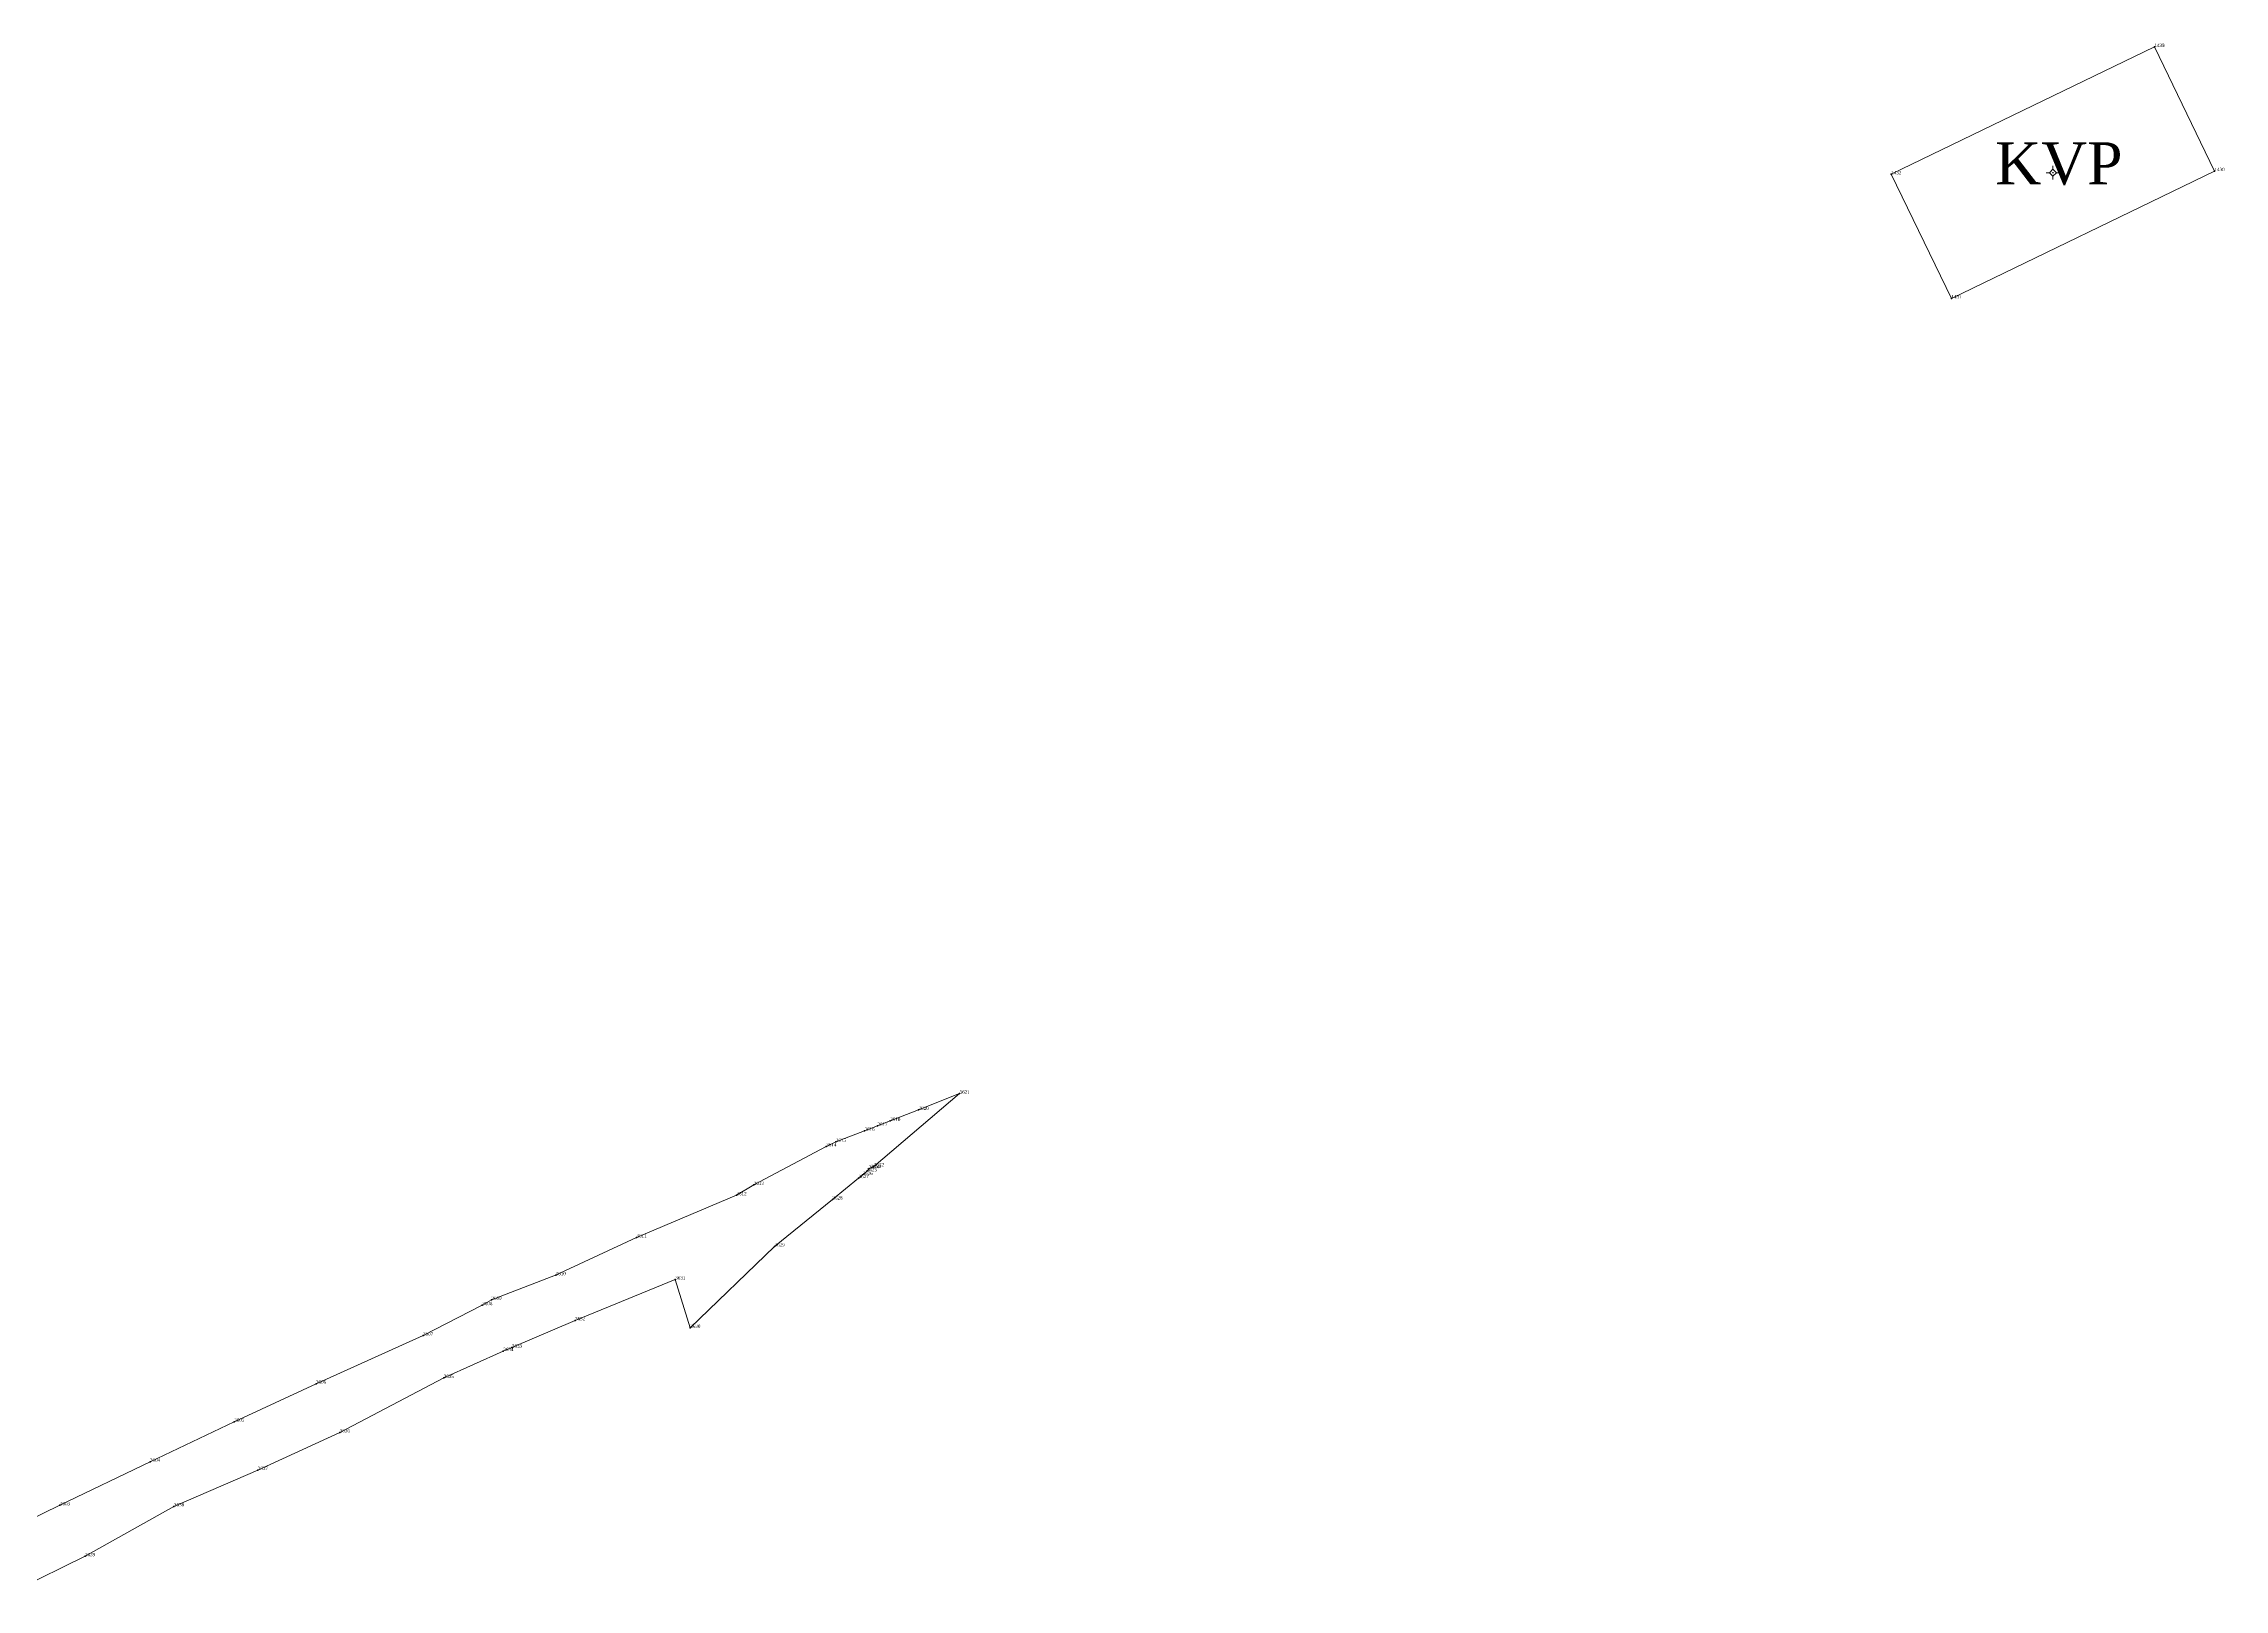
# Model space of a CAD drawing. Header units: metres. Extents: x 543554 to 549226, y 1840763 to 1844579.
# Drawn here: x 548830.3 to 549225.6, y 1841957.7 to 1842237.9 of the extents above; entities that cross this region are included whole.
import ezdxf

# ---------------------------------------------------------------- set-up
doc = ezdxf.new("R2010")
doc.units = ezdxf.units.M
doc.header["$MEASUREMENT"] = 0
for name, color, linetype, lineweight in [('Level 11', 7, 'Continuous', 0), ('Level 12', 7, 'Continuous', 0), ('Level 28', 7, 'Continuous', 0), ('Level 30', 7, 'Continuous', 0), ('Level 7', 7, 'Continuous', 0)]:
    doc.layers.add(name, color=color, linetype=linetype, lineweight=lineweight)
doc.styles.add('Style-Vntime', font='Vntime.shx')

# ---------------------------------------------------------------- blocks, each defined once
blk = doc.blocks.new('CENTRD')
at = {"layer": 'Level 11', "linetype": 'Continuous', "lineweight": 0}
h = blk.add_hatch(color=1, dxfattribs=at)
edge = h.paths.add_edge_path()
edge.add_arc((0, 0), 1.5, 0, 360)
at = {"layer": 'Level 11', "color": 1, "linetype": 'Continuous', "lineweight": 0}
for p, q in [((0, 6.2), (-6.3, 0)), ((0, 12.5), (0, 6.2)), ((6.2, 0), (0, 6.2)), ((-6.3, 0), (-12.5, 0)), ((-6.3, 0), (0, -6.3)), ((0, -6.3), (6.2, 0)), ((0, -6.3), (0, -12.5)), ((12.5, 0), (6.2, 0))]:
    blk.add_line(p, q, dxfattribs=at)
blk = doc.blocks.new('DDCT')
at = {"layer": 'Level 7', "color": 3, "linetype": 'Continuous', "lineweight": 30}
blk.add_point((0, 0), dxfattribs=at)
blk = doc.blocks.new('SHMIA_1428')
at = {"layer": 'Level 12', "color": 2, "linetype": 'Continuous', "lineweight": 0, "style": 'Style-Vntime'}
blk.add_text('1429', height=0.6, dxfattribs=at).set_placement((0, 0))
blk = doc.blocks.new('SHMIA_1429')
at = {"layer": 'Level 12', "color": 2, "linetype": 'Continuous', "lineweight": 0, "style": 'Style-Vntime'}
blk.add_text('1430', height=0.6, dxfattribs=at).set_placement((0, 0))
blk = doc.blocks.new('SHMIA_1430')
at = {"layer": 'Level 12', "color": 2, "linetype": 'Continuous', "lineweight": 0, "style": 'Style-Vntime'}
blk.add_text('1431', height=0.6, dxfattribs=at).set_placement((0, 0))
blk = doc.blocks.new('SHMIA_1431')
at = {"layer": 'Level 12', "color": 2, "linetype": 'Continuous', "lineweight": 0, "style": 'Style-Vntime'}
blk.add_text('1432', height=0.6, dxfattribs=at).set_placement((0, 0))
blk = doc.blocks.new('SHMIA_1432')
at = {"layer": 'Level 12', "color": 2, "linetype": 'Continuous', "lineweight": 0, "style": 'Style-Vntime'}
blk.add_text('1433', height=0.6, dxfattribs=at).set_placement((0, 0))
blk = doc.blocks.new('SHMIA_3602')
at = {"layer": 'Level 12', "color": 2, "linetype": 'Continuous', "lineweight": 0, "style": 'Style-Vntime'}
blk.add_text('3603', height=0.6, dxfattribs=at).set_placement((0, 0))
blk = doc.blocks.new('SHMIA_3603')
at = {"layer": 'Level 12', "color": 2, "linetype": 'Continuous', "lineweight": 0, "style": 'Style-Vntime'}
blk.add_text('3604', height=0.6, dxfattribs=at).set_placement((0, 0))
blk = doc.blocks.new('SHMIA_3604')
at = {"layer": 'Level 12', "color": 2, "linetype": 'Continuous', "lineweight": 0, "style": 'Style-Vntime'}
blk.add_text('3605', height=0.6, dxfattribs=at).set_placement((0, 0))
blk = doc.blocks.new('SHMIA_3605')
at = {"layer": 'Level 12', "color": 2, "linetype": 'Continuous', "lineweight": 0, "style": 'Style-Vntime'}
blk.add_text('3606', height=0.6, dxfattribs=at).set_placement((0, 0))
blk = doc.blocks.new('SHMIA_3606')
at = {"layer": 'Level 12', "color": 2, "linetype": 'Continuous', "lineweight": 0, "style": 'Style-Vntime'}
blk.add_text('3607', height=0.6, dxfattribs=at).set_placement((0, 0))
blk = doc.blocks.new('SHMIA_3607')
at = {"layer": 'Level 12', "color": 2, "linetype": 'Continuous', "lineweight": 0, "style": 'Style-Vntime'}
blk.add_text('3608', height=0.6, dxfattribs=at).set_placement((0, 0))
blk = doc.blocks.new('SHMIA_3608')
at = {"layer": 'Level 12', "color": 2, "linetype": 'Continuous', "lineweight": 0, "style": 'Style-Vntime'}
blk.add_text('3609', height=0.6, dxfattribs=at).set_placement((0, 0))
blk = doc.blocks.new('SHMIA_3609')
at = {"layer": 'Level 12', "color": 2, "linetype": 'Continuous', "lineweight": 0, "style": 'Style-Vntime'}
blk.add_text('3610', height=0.6, dxfattribs=at).set_placement((0, 0))
blk = doc.blocks.new('SHMIA_3610')
at = {"layer": 'Level 12', "color": 2, "linetype": 'Continuous', "lineweight": 0, "style": 'Style-Vntime'}
blk.add_text('3611', height=0.6, dxfattribs=at).set_placement((0, 0))
blk = doc.blocks.new('SHMIA_3611')
at = {"layer": 'Level 12', "color": 2, "linetype": 'Continuous', "lineweight": 0, "style": 'Style-Vntime'}
blk.add_text('3612', height=0.6, dxfattribs=at).set_placement((0, 0))
blk = doc.blocks.new('SHMIA_3612')
at = {"layer": 'Level 12', "color": 2, "linetype": 'Continuous', "lineweight": 0, "style": 'Style-Vntime'}
blk.add_text('3613', height=0.6, dxfattribs=at).set_placement((0, 0))
blk = doc.blocks.new('SHMIA_3613')
at = {"layer": 'Level 12', "color": 2, "linetype": 'Continuous', "lineweight": 0, "style": 'Style-Vntime'}
blk.add_text('3614', height=0.6, dxfattribs=at).set_placement((0, 0))
blk = doc.blocks.new('SHMIA_3614')
at = {"layer": 'Level 12', "color": 2, "linetype": 'Continuous', "lineweight": 0, "style": 'Style-Vntime'}
blk.add_text('3615', height=0.6, dxfattribs=at).set_placement((0, 0))
blk = doc.blocks.new('SHMIA_3615')
at = {"layer": 'Level 12', "color": 2, "linetype": 'Continuous', "lineweight": 0, "style": 'Style-Vntime'}
blk.add_text('3616', height=0.6, dxfattribs=at).set_placement((0, 0))
blk = doc.blocks.new('SHMIA_3616')
at = {"layer": 'Level 12', "color": 2, "linetype": 'Continuous', "lineweight": 0, "style": 'Style-Vntime'}
blk.add_text('3617', height=0.6, dxfattribs=at).set_placement((0, 0))
blk = doc.blocks.new('SHMIA_3617')
at = {"layer": 'Level 12', "color": 2, "linetype": 'Continuous', "lineweight": 0, "style": 'Style-Vntime'}
blk.add_text('3618', height=0.6, dxfattribs=at).set_placement((0, 0))
blk = doc.blocks.new('SHMIA_3618')
at = {"layer": 'Level 12', "color": 2, "linetype": 'Continuous', "lineweight": 0, "style": 'Style-Vntime'}
blk.add_text('3619', height=0.6, dxfattribs=at).set_placement((0, 0))
blk = doc.blocks.new('SHMIA_3619')
at = {"layer": 'Level 12', "color": 2, "linetype": 'Continuous', "lineweight": 0, "style": 'Style-Vntime'}
blk.add_text('3620', height=0.6, dxfattribs=at).set_placement((0, 0))
blk = doc.blocks.new('SHMIA_3620')
at = {"layer": 'Level 12', "color": 2, "linetype": 'Continuous', "lineweight": 0, "style": 'Style-Vntime'}
blk.add_text('3621', height=0.6, dxfattribs=at).set_placement((0, 0))
blk = doc.blocks.new('SHMIA_3621')
at = {"layer": 'Level 12', "color": 2, "linetype": 'Continuous', "lineweight": 0, "style": 'Style-Vntime'}
blk.add_text('3622', height=0.6, dxfattribs=at).set_placement((0, 0))
blk = doc.blocks.new('SHMIA_3622')
at = {"layer": 'Level 12', "color": 2, "linetype": 'Continuous', "lineweight": 0, "style": 'Style-Vntime'}
blk.add_text('3623', height=0.6, dxfattribs=at).set_placement((0, 0))
blk = doc.blocks.new('SHMIA_3623')
at = {"layer": 'Level 12', "color": 2, "linetype": 'Continuous', "lineweight": 0, "style": 'Style-Vntime'}
blk.add_text('3624', height=0.6, dxfattribs=at).set_placement((0, 0))
blk = doc.blocks.new('SHMIA_3624')
at = {"layer": 'Level 12', "color": 2, "linetype": 'Continuous', "lineweight": 0, "style": 'Style-Vntime'}
blk.add_text('3625', height=0.6, dxfattribs=at).set_placement((0, 0))
blk = doc.blocks.new('SHMIA_3625')
at = {"layer": 'Level 12', "color": 2, "linetype": 'Continuous', "lineweight": 0, "style": 'Style-Vntime'}
blk.add_text('3626', height=0.6, dxfattribs=at).set_placement((0, 0))
blk = doc.blocks.new('SHMIA_3626')
at = {"layer": 'Level 12', "color": 2, "linetype": 'Continuous', "lineweight": 0, "style": 'Style-Vntime'}
blk.add_text('3627', height=0.6, dxfattribs=at).set_placement((0, 0))
blk = doc.blocks.new('SHMIA_3627')
at = {"layer": 'Level 12', "color": 2, "linetype": 'Continuous', "lineweight": 0, "style": 'Style-Vntime'}
blk.add_text('3628', height=0.6, dxfattribs=at).set_placement((0, 0))
blk = doc.blocks.new('SHMIA_3628')
at = {"layer": 'Level 12', "color": 2, "linetype": 'Continuous', "lineweight": 0, "style": 'Style-Vntime'}
blk.add_text('3629', height=0.6, dxfattribs=at).set_placement((0, 0))
blk = doc.blocks.new('SHMIA_3629')
at = {"layer": 'Level 12', "color": 2, "linetype": 'Continuous', "lineweight": 0, "style": 'Style-Vntime'}
blk.add_text('3630', height=0.6, dxfattribs=at).set_placement((0, 0))
blk = doc.blocks.new('SHMIA_3630')
at = {"layer": 'Level 12', "color": 2, "linetype": 'Continuous', "lineweight": 0, "style": 'Style-Vntime'}
blk.add_text('3631', height=0.6, dxfattribs=at).set_placement((0, 0))
blk = doc.blocks.new('SHMIA_3631')
at = {"layer": 'Level 12', "color": 2, "linetype": 'Continuous', "lineweight": 0, "style": 'Style-Vntime'}
blk.add_text('3632', height=0.6, dxfattribs=at).set_placement((0, 0))
blk = doc.blocks.new('SHMIA_3632')
at = {"layer": 'Level 12', "color": 2, "linetype": 'Continuous', "lineweight": 0, "style": 'Style-Vntime'}
blk.add_text('3633', height=0.6, dxfattribs=at).set_placement((0, 0))
blk = doc.blocks.new('SHMIA_3633')
at = {"layer": 'Level 12', "color": 2, "linetype": 'Continuous', "lineweight": 0, "style": 'Style-Vntime'}
blk.add_text('3634', height=0.6, dxfattribs=at).set_placement((0, 0))
blk = doc.blocks.new('SHMIA_3634')
at = {"layer": 'Level 12', "color": 2, "linetype": 'Continuous', "lineweight": 0, "style": 'Style-Vntime'}
blk.add_text('3635', height=0.6, dxfattribs=at).set_placement((0, 0))
blk = doc.blocks.new('SHMIA_3635')
at = {"layer": 'Level 12', "color": 2, "linetype": 'Continuous', "lineweight": 0, "style": 'Style-Vntime'}
blk.add_text('3636', height=0.6, dxfattribs=at).set_placement((0, 0))
blk = doc.blocks.new('SHMIA_3636')
at = {"layer": 'Level 12', "color": 2, "linetype": 'Continuous', "lineweight": 0, "style": 'Style-Vntime'}
blk.add_text('3637', height=0.6, dxfattribs=at).set_placement((0, 0))
blk = doc.blocks.new('SHMIA_3637')
at = {"layer": 'Level 12', "color": 2, "linetype": 'Continuous', "lineweight": 0, "style": 'Style-Vntime'}
blk.add_text('3638', height=0.6, dxfattribs=at).set_placement((0, 0))
blk = doc.blocks.new('SHMIA_3638')
at = {"layer": 'Level 12', "color": 2, "linetype": 'Continuous', "lineweight": 0, "style": 'Style-Vntime'}
blk.add_text('3639', height=0.6, dxfattribs=at).set_placement((0, 0))

msp = doc.modelspace()

# ---------------------------------------------------------------- linework, layer by layer
at = {"layer": 'Level 30', "color": 2, "linetype": 'Continuous', "lineweight": 0, "flags": 128}
for points in [[(549223.7955, 1842214.8049), (549212.9032, 1842237.3073), (549165.1981, 1842214.2157), (549176.0903, 1842191.7133), (549223.7955, 1842214.8049)], [(548820.997, 1841966.9418), (548833.2676, 1841972.9184), (548849.6053, 1841980.8083), (548864.8613, 1841988.0634), (548879.6826, 1841994.9542), (548899.0889, 1842003.6877), (548909.8178, 1842009.1879), (548911.4754, 1842010.1595), (548923.1172, 1842014.6171), (548937.7822, 1842021.4461), (548955.9039, 1842029.1245), (548959.0203, 1842031.002), (548972.1712, 1842037.9568), (548973.9053, 1842038.8128), (548979.1043, 1842040.8189), (548981.4367, 1842041.7189), (548983.769, 1842042.6189), (548983.7691, 1842042.6189), (548988.9003, 1842044.5989), (548996.3402, 1842047.5394), (548980.7946, 1842034.3557), (548980.3119, 1842034.0809), (548979.9226, 1842033.9811), (548979.5439, 1842033.4554), (548978.7468, 1842032.8063), (548978.0321, 1842032.2243), (548973.277, 1842028.352), (548962.7893, 1842019.832), (548947.5201, 1842005.0799), (548944.8018, 1842013.8288), (548926.6313, 1842006.4414), (548915.2023, 1842001.4886), (548913.6306, 1842000.8654), (548902.838, 1841995.9901), (548883.9897, 1841986.1111), (548869.129, 1841979.3012), (548853.9384, 1841972.7035), (548837.8203, 1841963.6753), (548825.5677, 1841957.6622)]]:
    msp.add_lwpolyline(points, dxfattribs=at)

# ---------------------------------------------------------------- block references
at = {"layer": 'Level 11', "color": 1, "linetype": 'Continuous', "lineweight": 0, "xscale": 0.1, "yscale": 0.1, "zscale": 0.1}
msp.add_blockref('CENTRD', (549194.5, 1842214.51), dxfattribs=at)
at = {"layer": 'Level 12', "color": 2, "linetype": 'Continuous', "lineweight": 0}
for name, p in [('SHMIA_1428', (549212.9, 1842237.31)), ('SHMIA_1432', (549212.9, 1842237.31)), ('SHMIA_1431', (549165.2, 1842214.22)), ('SHMIA_1429', (549223.8, 1842214.8)), ('SHMIA_1430', (549176.09, 1842191.71)), ('SHMIA_3619', (548988.9, 1842044.6)), ('SHMIA_3620', (548996.34, 1842047.54)), ('SHMIA_3615', (548979.1, 1842040.82)), ('SHMIA_3616', (548981.44, 1842041.72)), ('SHMIA_3617', (548983.77, 1842042.62)), ('SHMIA_3618', (548983.77, 1842042.62)), ('SHMIA_3613', (548972.17, 1842037.96)), ('SHMIA_3614', (548973.91, 1842038.81)), ('SHMIA_3626', (548978.03, 1842032.22)), ('SHMIA_3625', (548978.75, 1842032.81)), ('SHMIA_3624', (548979.54, 1842033.46)), ('SHMIA_3623', (548979.92, 1842033.98)), ('SHMIA_3622', (548980.31, 1842034.08)), ('SHMIA_3621', (548980.79, 1842034.36)), ('SHMIA_3611', (548955.9, 1842029.12)), ('SHMIA_3612', (548959.02, 1842031)), ('SHMIA_3627', (548973.28, 1842028.35)), ('SHMIA_3610', (548937.78, 1842021.45)), ('SHMIA_3628', (548962.79, 1842019.83)), ('SHMIA_3609', (548923.12, 1842014.62)), ('SHMIA_3630', (548944.8, 1842013.83)), ('SHMIA_3607', (548909.82, 1842009.19)), ('SHMIA_3608', (548911.48, 1842010.16)), ('SHMIA_3631', (548926.63, 1842006.44)), ('SHMIA_3629', (548947.52, 1842005.08)), ('SHMIA_3606', (548899.09, 1842003.69)), ('SHMIA_3633', (548913.63, 1842000.87)), ('SHMIA_3632', (548915.2, 1842001.49)), ('SHMIA_3605', (548879.68, 1841994.95)), ('SHMIA_3634', (548902.84, 1841995.99)), ('SHMIA_3604', (548864.86, 1841988.06)), ('SHMIA_3635', (548883.99, 1841986.11)), ('SHMIA_3603', (548849.61, 1841980.81)), ('SHMIA_3636', (548869.13, 1841979.3)), ('SHMIA_3602', (548833.27, 1841972.92)), ('SHMIA_3637', (548853.94, 1841972.7)), ('SHMIA_3638', (548837.82, 1841963.68))]:
    msp.add_blockref(name, p, dxfattribs=at)
at = {"layer": 'Level 7', "color": 3, "linetype": 'Continuous', "lineweight": 30}
for p in [(549212.9, 1842237.31), (549212.9, 1842237.31), (549223.8, 1842214.8), (549165.2, 1842214.22), (549176.09, 1842191.71), (548988.9, 1842044.6), (548996.34, 1842047.54), (548979.1, 1842040.82), (548981.44, 1842041.72), (548983.77, 1842042.62), (548983.77, 1842042.62), (548972.17, 1842037.96), (548973.91, 1842038.81), (548978.75, 1842032.81), (548979.54, 1842033.46), (548979.92, 1842033.98), (548980.31, 1842034.08), (548980.79, 1842034.36), (548955.9, 1842029.12), (548959.02, 1842031), (548978.03, 1842032.22), (548973.28, 1842028.35), (548937.78, 1842021.45), (548962.79, 1842019.83), (548923.12, 1842014.62), (548944.8, 1842013.83), (548909.82, 1842009.19), (548911.48, 1842010.16), (548926.63, 1842006.44), (548947.52, 1842005.08), (548899.09, 1842003.69), (548915.2, 1842001.49), (548913.63, 1842000.87), (548879.68, 1841994.95), (548902.84, 1841995.99), (548864.86, 1841988.06), (548883.99, 1841986.11), (548849.61, 1841980.81), (548869.13, 1841979.3), (548833.27, 1841972.92), (548853.94, 1841972.7), (548837.82, 1841963.68)]:
    msp.add_blockref('DDCT', p, dxfattribs=at)

# ---------------------------------------------------------------- texts
at = {"layer": 'Level 28', "color": 1, "lineweight": 0, "style": 'Style-Vntime'}
msp.add_text('KVP', height=7.63407, dxfattribs=at).set_placement((549184.0476, 1842212.4022))

doc.saveas('drawing.dxf')
